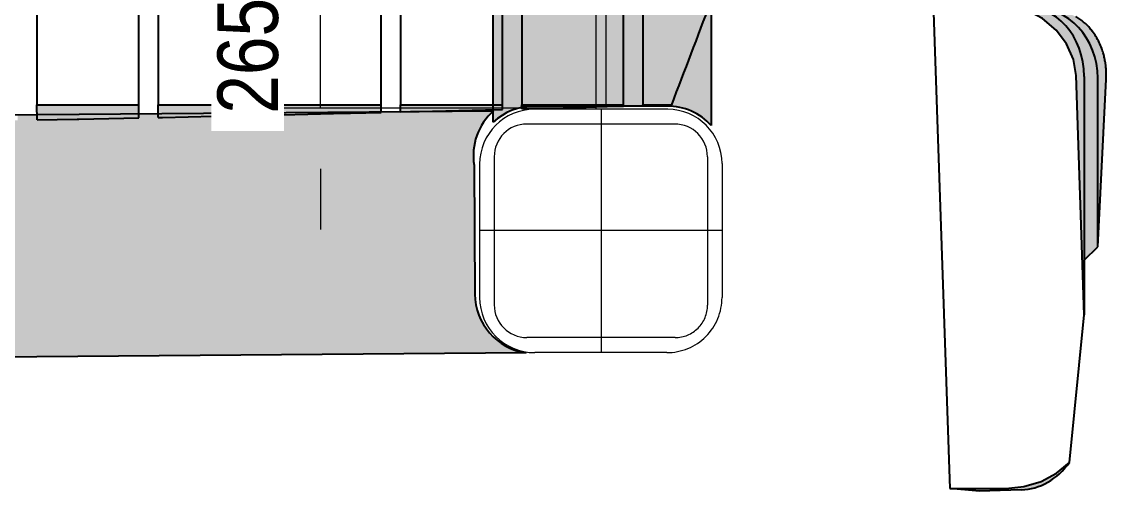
# Model space of a CAD drawing. Header units: metres. Extents: x 313 to 328, y 3 to 1212.
# Drawn here: x 327.9585 to 328.4059, y 22.1524 to 22.3461 of the extents above; entities that cross this region are included whole.
import ezdxf

# ---------------------------------------------------------------- set-up
doc = ezdxf.new("R2010")
doc.units = ezdxf.units.M
doc.linetypes.add('JacobsCenter', pattern=[0.015000000000000001, 0.009000000000000003, -0.0015, 0.003, -0.0015])
doc.linetypes.add('JacobsDash', pattern=[0.0045000000000000005, 0.003, -0.0015])
doc.layers.get('Defpoints').update_dxf_attribs({"color": 41})
for name, color, linetype, lineweight in [('A-ANNO-DIMS', 7, 'Continuous', 9), ('A-DETL', 7, 'Continuous', 13), ('A-DETL-GENF', 7, 'Continuous', 9), ('A-GENM', 7, 'Continuous', 35)]:
    doc.layers.add(name, color=color, linetype=linetype, lineweight=lineweight)
doc.styles.add('Arial Narrow_1', font='ARIALN.TTF', dxfattribs={"height": 0.02499999999999998})
doc.dimstyles.new('Dimension_Standard_O__mm_', dxfattribs={"dimscale": 0.3048, "dimtxt": 0.02558577434045649, "dimasz": 0.08202099737532807, "dimexe": 0.07874015748031493, "dimexo": 0.04921259842519685, "dimgap": 0.04921259842519685, "dimtad": 1, "dimdec": 0, "dimlfac": 1000, "dimzin": 0, "dimdsep": 46, "dimtxsty": 'Arial Narrow_1', "dimsah": 1, "dimcen": 0.09, "dimaunit": 1, "dimadec": 4, "dimazin": 0, "dimtfac": 1, "dimtdec": 4, "dimtix": 1, "dimtmove": 0, "dimatfit": 3, "dimfxl": 1, "dimtvp": 1, "dimtfill": 1, "dimtolj": 1, "dimtzin": 0, "dimlwd": 18, "dimlwe": 18, "dimarcsym": 2})

# ---------------------------------------------------------------- blocks, each defined once
blk = doc.blocks.new('BR08_SEATING_NORTH 3 - BR08_SEATING_NORTH 3-5676583-DRG-2873241 - ELEVATION SEATING SUPPORT ARRANGEMENT')
at = {"layer": 'A-GENM', "lineweight": 25, "true_color": 0xebe8e4}
for points in [[(319.9192134028907, 22.32354629973124), (319.9183302146669, 22.33126792475838), (319.9157405066189, 22.33840363703153), (319.9116207630703, 22.34446714955109), (319.9062517377362, 22.34904524395881), (319.8999993208208, 22.35182593068619), (319.8878963957569, 22.35317663118157), (319.8957298207253, 22.35072934512458), (319.9020126221018, 22.3473737072888), (319.9076704404952, 22.34261533396491), (319.9119989770139, 22.3369174677555), (319.9147811807625, 22.33056582346466), (319.9158775404274, 22.32387889905939), (319.919211302271, 22.32354650917131)], [(319.9192117901133, 22.24779435887897), (319.9248158893303, 22.25322654523104), (319.9248158902488, 22.32287977994691), (319.9238874908082, 22.33059428931459), (319.9211608710148, 22.33774536191458), (319.9168233323322, 22.34383330918619), (319.9111704708538, 22.34844324758371), (319.9045875197474, 22.35126101742365), (319.9000713145541, 22.35179391234489), (319.9062517377362, 22.34904524395881), (319.9116207630703, 22.34446714955109), (319.9158775404274, 22.33802605245), (319.9183302146669, 22.33126792475837), (319.9192134028906, 22.32354629973124), (319.919212823239, 22.29560691673009)], [(319.9283188094489, 22.32242169425782), (319.9283411223078, 22.32534310282104), (319.9281120582657, 22.32822414650257), (319.9277193114279, 22.33059428931442), (319.9274238673394, 22.33195668796598), (319.9269137995522, 22.33375662157417), (319.9247734151239, 22.33881196114479), (319.9217716019676, 22.34320339648698), (319.9189904799549, 22.34598681253775), (319.915835427663, 22.34823399956007), (319.9100055009527, 22.35062653094625), (319.904587519748, 22.35126101742337), (319.9111704708538, 22.34844324758371), (319.9168233323322, 22.34383330918619), (319.9211608710148, 22.33774536191458), (319.9238874908082, 22.33059428931459), (319.9248173770798, 22.32286755900317), (319.9282938484294, 22.32242487178539)], [(319.6292156994695, 22.31186088449258), (319.6292357833743, 22.31186111552354), (319.6292156994695, 22.34516152074105)], [(319.679215700983, 22.31186060945574), (319.6792278414849, 22.31186084048668), (319.6792157009831, 22.34516152074105)], [(319.7292157024966, 22.31186033441886), (319.7292192840972, 22.31186056544981), (319.7292157024966, 22.34516152074105)], [(319.919211302271, 22.22521723627846), (319.919211302271, 22.32354650917131), (319.9158775404284, 22.32387889903008), (319.9188504755581, 22.23589579255761)], [(319.9248158902488, 22.253226545114), (319.9283188094488, 22.32242169425782), (319.9248173770798, 22.32286742516621), (319.9248158902488, 22.25326954192724)], [(319.4872552489632, 22.3055993510238), (319.5292499626938, 22.30643622376823), (319.5292156964425, 22.3118614345663), (319.4872156954693, 22.31186166559717), (319.4872531271914, 22.30593528094115)], [(319.5372489115534, 22.30660268723497), (319.5792431516055, 22.30751455522784), (319.579215697956, 22.31186115952944), (319.5372157735172, 22.31186115952944), (319.5372486866067, 22.30663830194893)], [(319.5872420099903, 22.30769534311439), (319.6292357833743, 22.30868109643026), (319.6292156994695, 22.31186088449258), (319.5872157592886, 22.31186088449258), (319.587241857115, 22.30771954713625)], [(319.6372345527997, 22.30887596883817), (319.6792278414848, 22.30993846218046), (319.6792157009831, 22.31186060945571), (319.6372157000092, 22.3118608404867), (319.6372333588172, 22.30906500633281)], [(319.6872265147335, 22.31014856176977), (319.7292192840972, 22.31129327682295), (319.7292157024966, 22.31186033441885), (319.6872157015237, 22.31186056544977), (319.6872244433233, 22.31047651819862)], [(319.7372178562903, 22.31151937603621), (319.7477521693139, 22.31186022501469), (319.7372157030362, 22.31186022501469)], [(319.8932853387286, 22.15295708760592), (319.8989007968491, 22.15385787174917), (319.9046112374265, 22.15640500960417), (319.9090629915652, 22.1596753585431), (319.91313836246, 22.1643172912835), (319.9078314876614, 22.15979639403128), (319.9014857984832, 22.15640500960417), (319.8944018644781, 22.15430377412403), (319.8869152228615, 22.15359221459113)], [(319.8760023797808, 22.15237309917407), (319.8932853628381, 22.1529570852021), (319.8869152228528, 22.15359221459114), (319.8637750509581, 22.15359221459114), (319.8750682683241, 22.1524662339621)]]:
    blk.add_hatch(color=254, dxfattribs=at).paths.add_polyline_path(points)
at = {"layer": 'A-GENM', "color": 7, "lineweight": 25, "true_color": 0xefefef}
for p, q in [((319.4872156954685, 22.35393263449295), (319.4872156954685, 22.31186166559716)), ((319.5292156964425, 22.31186143456628), (319.5292156964425, 22.35393240346202)), ((319.5372156969822, 22.35393235945603), (319.5372156969821, 22.31186139056035)), ((319.5792156979559, 22.31186115952942), (319.5792156979559, 22.35393212842516)), ((319.5872156984956, 22.35393208441923), (319.5872156984956, 22.31186111552354)), ((319.6292156994695, 22.31186088449256), (319.6292156994693, 22.3539318533883)), ((319.6372157000091, 22.3539318093824), (319.6372157000092, 22.31186084048669)), ((319.6792157009829, 22.3118606094557), (319.6792157009829, 22.35393157835144)), ((319.6872157015227, 22.35393153434553), (319.6872157015226, 22.31186056544977)), ((319.7292157024965, 22.31186033441884), (319.7292157024964, 22.35393130331457)), ((319.7372157030361, 22.35393125930863), (319.7372157030361, 22.31186029041289)), ((319.8570016357978, 22.35393060039772), (319.8637710243207, 22.15359261606357)), ((319.919211302271, 22.22521723627845), (319.9158775404273, 22.32387889905937)), ((319.4872156954685, 22.31186166559716), (319.5292156964425, 22.31186143456628)), ((319.5372156969821, 22.31186139056035), (319.5792156979559, 22.31186115952942)), ((319.5872156984956, 22.31186111552354), (319.6292156994695, 22.31186088449256)), ((319.6372157000092, 22.31186084048669), (319.6792157009829, 22.3118606094557)), ((319.6872157015226, 22.31186056544977), (319.7292157024965, 22.31186033441884)), ((319.7372157030361, 22.31186029041289), (319.7491047030975, 22.31186022501467)), ((319.91313836246, 22.16431729128348), (319.919211302271, 22.22521723627845)), ((319.8637710243207, 22.15359261606357), (319.8869152228614, 22.15359221458866))]:
    blk.add_line(p, q, dxfattribs=at)
at = {"layer": 'A-GENM', "color": 254, "lineweight": 25, "true_color": 0xd4d4d4}
for p, q in [((319.9192134028905, 22.32354629973122), (319.919211302271, 22.22521723627845)), ((319.9248158893301, 22.25322654523102), (319.9248173770797, 22.32286742516619)), ((319.9248158902487, 22.25322654511399), (319.9283188094488, 22.32242169425782)), ((319.487255248963, 22.30559935102369), (319.4872156954685, 22.31186166559716)), ((319.5292499626937, 22.30643622376821), (319.5292156964425, 22.31186143456628)), ((319.5372489115534, 22.30660268723492), (319.5372156969821, 22.31186139056035)), ((319.5792431516055, 22.30751455522783), (319.5792156979559, 22.31186115952942)), ((319.5872420099902, 22.30769534311437), (319.5872156984956, 22.31186111552354)), ((319.6292357833742, 22.30868109643024), (319.6292156994695, 22.31186088449256)), ((319.6372345527997, 22.30887596883819), (319.6372157000092, 22.31186084048669)), ((319.6792278414847, 22.30993846218044), (319.6792157009829, 22.3118606094557)), ((319.6872265147335, 22.31014856176971), (319.6872157015226, 22.31186056544977)), ((319.6872265147335, 22.31014856176975), (319.6995249244626, 22.31047651819861)), ((319.6995249244626, 22.31047651819861), (319.7137333555121, 22.31086290367815)), ((319.7137333555121, 22.31086290367815), (319.7266501608818, 22.3112212064819)), ((319.7266501608818, 22.3112212064819), (319.7292192840971, 22.31129327682293)), ((319.7292192840971, 22.31129327682293), (319.7292157024965, 22.31186033441884)), ((319.7372178562902, 22.31151937603614), (319.7372157030361, 22.31186029041289)), ((319.7372178562902, 22.31151937603619), (319.7477521693139, 22.31182114848005)), ((319.7477521693139, 22.31182114848005), (319.7491047030975, 22.31186022501467)), ((319.4872552489631, 22.30559935102378), (319.5037899320457, 22.30592156914879)), ((319.5037899320457, 22.30592156914879), (319.5044831135767, 22.30593528094114)), ((319.5044831135767, 22.30593528094114), (319.5292499626937, 22.30643622376821)), ((319.5372489115533, 22.30660268723495), (319.5389459799107, 22.30663830194891)), ((319.5389459799107, 22.30663830194891), (319.5602429160534, 22.30709412529599)), ((319.5602429160534, 22.30709412529599), (319.5739749489193, 22.30739670345497)), ((319.5739749489193, 22.30739670345497), (319.5792431516055, 22.30751455522783)), ((319.5872420099903, 22.30769534311437), (319.5883055019198, 22.30771954713623)), ((319.5883055019198, 22.30771954713623), (319.6095295244151, 22.30821079442395)), ((319.6095295244151, 22.30821079442395), (319.6166201973288, 22.3083784276834)), ((319.6166201973288, 22.3083784276834), (319.6292357833742, 22.30868109643024)), ((319.6372345527997, 22.30887596883815), (319.6446983116931, 22.30905992340191)), ((319.6446983116931, 22.30905992340191), (319.6449033610958, 22.30906500633279)), ((319.6449033610958, 22.30906500633279), (319.6722627982576, 22.3097575468394)), ((319.6722627982576, 22.3097575468394), (319.6792278414847, 22.30993846218044)), ((319.9192117901133, 22.24779435887896), (319.9248158893301, 22.25322654523102)), ((319.8760023797806, 22.15237309917406), (319.8637710243207, 22.15359261606357)), ((319.8932853387799, 22.15295708760121), (319.8760023797807, 22.15237309917405))]:
    blk.add_line(p, q, dxfattribs=at)
at = {"layer": 'A-GENM', "color": 7, "lineweight": 25, "true_color": 0xefefef, "flags": 128}
for points in [[(319.9158775404273, 22.32387889905937), (319.9147811807624, 22.33056582346464), (319.9119989770139, 22.33691746775549), (319.9076704404951, 22.34261533396489), (319.9020126221018, 22.34737370728878), (319.8953092284731, 22.35095398301937), (319.8878963957568, 22.35317663118155), (319.8801458343386, 22.35393019891544)], [(319.8869152228614, 22.15359221459111), (319.8944018644781, 22.15430377412402), (319.9014857984831, 22.15640500960416), (319.9078314876613, 22.15979639403126), (319.91313836246, 22.16431729128348)]]:
    blk.add_lwpolyline(points, dxfattribs=at)
at = {"layer": 'A-GENM', "color": 7, "lineweight": 25, "true_color": 0xefefef}
blk.add_arc((311.4192046972806, 25.49851782755206), 8.91863334725213, 339.0653222092914, 339.3544217091761, dxfattribs=at)
at = {"layer": 'A-GENM', "color": 254, "lineweight": 25, "true_color": 0xd4d4d4}
for centre, major_axis, ratio, start_param, end_param in [((319.8932889643908, 22.32267031709058), (0.002976834357650034, 0.02985194226924216), 0.8626896087187388, 4.827445490369898, 6.398241817136751), ((319.8975224564376, 22.32214519890741), (0.003788877975157141, 0.02975977828796423), 0.90829539455232, 4.851627811009741, 6.409179852901318), ((319.8932859785932, 22.18290648104261), (0.002976834357636979, 0.02985194226574063), 0.8626896087187179, 3.256649163586142, 4.128925211410193)]:
    blk.add_ellipse(centre, major_axis=major_axis, ratio=ratio, start_param=start_param, end_param=end_param, dxfattribs=at)
for points in [[(319.9217716019675, 22.34320339648697), (319.9209145165307, 22.34421379194362), (319.919053033868, 22.34607650601655), (319.9169413355526, 22.34758044617421), (319.9158354276629, 22.34823399956005)], [(319.9269137995522, 22.33375662157415), (319.9263557736822, 22.33553132471506), (319.9249179073714, 22.3389233316665), (319.9229020720704, 22.34186985653103), (319.9217716019675, 22.34320339648697)], [(319.9281120582656, 22.32822414650255), (319.9280357741366, 22.32885469969979), (319.9278450689192, 22.33010818994536), (319.9274417040838, 22.33196648885111), (319.9271014472154, 22.33316615124768), (319.9269137995522, 22.33375662157415)], [(319.9283411223077, 22.32534310282103), (319.9283302374174, 22.32566541853232), (319.9282987420659, 22.32630895118528), (319.928222137219, 22.32727113818584), (319.9281519271736, 22.32790732803272), (319.9281120582656, 22.32822414650255)], [(319.928318809449, 22.32242169425782), (319.9283359823802, 22.32274691892026), (319.9283605511122, 22.32339732214368), (319.9283679047618, 22.32437299325064), (319.928353286705, 22.32502024072291), (319.9283411223077, 22.32534310282103)]]:
    blk.add_open_spline(points, degree=3, dxfattribs=at)
blk = doc.blocks.new('T2DPAA-T2D-C3S-DU-M3D-100304_rvt-2-DRG-2873241 - ELEVATION SEATING SUPPORT ARRANGEMENT')
at = {"layer": 'A-GENM', "color": 254, "lineweight": 25, "true_color": 0xd4d4d4}
blk.add_blockref('BR08_SEATING_NORTH 3 - BR08_SEATING_NORTH 3-5676583-DRG-2873241 - ELEVATION SEATING SUPPORT ARRANGEMENT', (0, 0), dxfattribs=at)
blk = doc.blocks.new('DIMBLOCK33-DRG-2873241 - ELEVATION SEATING SUPPORT ARRANGEMENT')
at = {"layer": 'A-ANNO-DIMS', "color": 0, "lineweight": 18, "transparency": 16777216}
for p, q in [((328.0817863262757, 22.37867398060678), (328.0817863262757, 22.40367398060678)), ((328.1379718025573, 22.35367398060678), (328.0577863262757, 22.35367398060678)), ((328.0817863262757, 22.31042524206912), (328.0817863262757, 22.35367398060678)), ((328.1805037203474, 22.31042524206912), (328.0577863262757, 22.31042524206912)), ((328.0817863262757, 22.28542524206912), (328.0817863262757, 22.26042524206912))]:
    blk.add_line(p, q, dxfattribs=at)
at = {"layer": 'A-ANNO-DIMS', "color": 0, "transparency": 16777216}
for points in [[(328.0776196596091, 22.37867398060678), (328.0859529929424, 22.37867398060678), (328.0817863262757, 22.35367398060678)], [(328.0776196596091, 22.28542524206912), (328.0859529929424, 22.28542524206912), (328.0817863262757, 22.31042524206912)]]:
    blk.add_solid(points, dxfattribs=at)
at = {"layer": 'Defpoints', "color": 0, "transparency": 16777216}
for p in [(328.0817863262757, 22.35367398060678), (328.1529718025573, 22.35367398060678), (328.1955037203474, 22.31042524206912)]:
    blk.add_point(p, dxfattribs=at)
at = {"layer": 'A-ANNO-DIMS', "color": 0, "lineweight": 18, "transparency": 16777216, "insert": (328.0518903508323, 22.33204961133785), "char_height": 0.02499999999999998, "width": 0.0570197256730173, "attachment_point": 5, "rotation": 90, "style": 'Arial Narrow_1', "bg_fill": 3, "box_fill_scale": 1.1, "bg_fill_color": 256, "bg_fill_true_color": 13158600, "bg_fill_transparency": 0}
blk.add_mtext('\\A1;265\u200e', dxfattribs=at)

msp = doc.modelspace()

# ---------------------------------------------------------------- hatches: boundary and pattern name
at = {"layer": 'A-DETL-GENF', "true_color": 0xffffff}
h = msp.add_hatch(color=7, dxfattribs=at)
h.paths.add_polyline_path([(328.2429718025571, 22.30323358449308), (328.2429718025567, 22.54240790105219), (328.2238824859681, 22.54580540679941), (328.2278779106361, 22.40832430589922), (328.2249279198795, 22.3539312034592), (328.2147748350638, 22.35393051892168), (328.2147748350638, 22.35313432618323), (328.2067762927642, 22.35290896531534), (328.2067811040307, 22.31131297449805), (328.2253113013416, 22.31126170267824), (328.229900757443, 22.31077937308996), (328.2347562092978, 22.30920188582123), (328.2391776256962, 22.30664944466987), (328.2426367694901, 22.30353521147399)])
h.paths.add_polyline_path([(328.152971802557, 22.30460380771047), (328.1579717388052, 22.30825056457508), (328.1637231892342, 22.31053508117074), (328.1647823578345, 22.3106692817313), (328.1647748335504, 22.31186056544977), (328.2067748345244, 22.31186033441884), (328.2067748345244, 22.35393130331458), (328.183169962377, 22.35393153434554), (328.1800667985543, 22.35510848994996), (328.1800088094171, 22.35393145054745), (328.1647748335504, 22.35393153434554), (328.1647748335503, 22.35176891369233), (328.1567898226611, 22.35155833910143), (328.1567748330108, 22.30993814683381), (328.152971802557, 22.3097575468394), (328.152971802557, 22.30470933386423)])
h.paths.add_polyline_path([(328.2266638600494, 22.3118602904129), (328.214776988318, 22.3115193760362), (328.2147748350638, 22.3118602904129), (328.2250579222601, 22.3118602904129)])
h.paths.add_polyline_path([(328.1567748330108, 22.31186060945571), (328.1567748330108, 22.35393157835144), (328.152971802557, 22.35393159927091), (328.152971802557, 22.31186063037518)])
h.paths.add_polyline_path([(328.2426365474246, 22.35393051892168), (328.2426367694901, 22.35393110604751), (328.2426367694901, 22.35447523139363)])
h.paths.add_polyline_path([(328.2423952693931, 22.35393110737594), (328.2313455268132, 22.35393125930864), (328.2294533241977, 22.35463773878994)])
h.paths.add_polyline_path([(328.220728906058, 22.35510848994996), (328.2154856746486, 22.54729986651873), (328.2042164542822, 22.54930555597211), (328.1711028805856, 22.46535749519887), (328.1740440359737, 22.35752201256336), (328.2141337513998, 22.35544944741387)])
h.paths.add_polyline_path([(328.1660961158635, 22.35791812921713), (328.1638145740638, 22.44736439162432), (328.152971802557, 22.42133666073666), (328.1529718025569, 22.35855874819052), (328.1638145740623, 22.35802949496498)])
msp.add_hatch(color=7, dxfattribs=at).paths.add_polyline_path([(327.3455857547605, 22.20294018504425), (328.1665198271397, 22.20944232757246), (328.1609076611747, 22.2109769213655), (328.1558088307496, 22.21377929771884), (328.1515051211026, 22.21769458419664), (328.1482343753753, 22.22250640373985), (328.1461773502878, 22.22794883267533), (328.1454477266756, 22.23372109690295), (328.1451255878135, 22.28686034623524), (328.144897831375, 22.29306242416667), (328.1462224041312, 22.29912568654555), (328.1490157760109, 22.30466777254299), (328.152971802557, 22.3093381581329), (328.1222574437209, 22.30905992340193), (328.1147935470877, 22.3088977765019), (328.1147748320369, 22.30903562208909), (328.1067949287954, 22.30887596883815), (328.1067748314972, 22.3086806145842), (328.0648009891427, 22.30771954713624), (328.0647748305233, 22.30863960108422), (328.056802355951, 22.30857645573831), (328.0567748299837, 22.30751394107886), (328.0148078186344, 22.30663830194892), (328.0147748290099, 22.30824358007935), (328.0068092124774, 22.30818048905199), (328.0067748284702, 22.30643553068721), (327.9648143809909, 22.30559935102379), (327.9647748274963, 22.30784755907449), (327.9568155009667, 22.30778451786659), (327.9567748269567, 22.30544601904734), (327.9148201801862, 22.3046812277263), (327.9147748259828, 22.30745153806962), (327.9068212470868, 22.30738854238539), (327.9067748254431, 22.30454147837504), (327.8648251950074, 22.30388729061471), (327.8647748244693, 22.30705551706475), (327.8568264531973, 22.30699256262709), (327.8567748239296, 22.3037214984342), (327.8148302063061, 22.30309391119188), (327.8147748229558, 22.30665949605988), (327.8068311619887, 22.30659657892982), (327.8067748224162, 22.30297947177575), (327.7648344808753, 22.30241717464002), (327.7647748214423, 22.30626347505501), (327.7568353702715, 22.3062005912683), (327.7567748209026, 22.30231585086124), (327.7148377858405, 22.30189395081161), (327.7147748199286, 22.30586745405014), (327.7068390544973, 22.30580459945604), (327.7067748193889, 22.30173440710967), (327.6648411624487, 22.3013593840317), (327.6647748184151, 22.30547143304527), (327.656842256287, 22.30540860382267), (327.6567748178755, 22.30122858233401), (327.6148441738684, 22.30088263586094), (327.6147748169016, 22.3050754120404), (327.6068449756833, 22.30501260436855), (327.6067748163621, 22.30079839936063), (327.5648460509154, 22.30058548744877), (327.5647748153882, 22.30467939103553), (327.5568471804992, 22.30461660083873), (327.5567748148486, 22.30044891235473), (327.5148479163688, 22.30029017460896), (327.5147748138747, 22.30428337003067), (327.5068488935123, 22.30422059341364), (327.5067748133351, 22.30017651654727), (327.4648493151087, 22.30006875424808), (327.4647748123612, 22.3038873490258), (327.4568501799894, 22.30382458261019), (327.4567748118214, 22.2999709989731), (327.414850267885, 22.29991794116165), (327.4147748108476, 22.30349132802093), (327.406850966127, 22.30342856784386), (327.4067748103079, 22.29984342705936), (327.3648509282221, 22.29981342857357), (327.3647748093341, 22.30309530701606), (327.3568512566558, 22.30303254915208), (327.3567748087945, 22.29977532732666), (327.3602134912261, 22.29638075404774), (327.3631059858986, 22.29184685594924), (327.364919192276, 22.28678375017992), (327.3655625261395, 22.28144437952992), (327.3660189993773, 22.22381192495521), (327.3642883238464, 22.21769458419664), (327.3612432734419, 22.21240917492606), (327.3568845477418, 22.20795691142787), (327.3515530208417, 22.20473263462526)])

# ---------------------------------------------------------------- linework, layer by layer
at = {"layer": 'A-DETL', "linetype": 'JacobsDash', "lineweight": 18}
for p, q in [((328.1955037203473, 22.31042524206912), (328.1955037203473, 22.55085624341941)), ((328.1995037203474, 22.55014432568662), (328.1995037203474, 22.31133487552012))]:
    msp.add_line(p, q, dxfattribs=at)
at = {"layer": 'A-DETL', "lineweight": 25}
for p, q in [((328.1529718025571, 22.30460380771047), (328.1529718025571, 22.35367398060677)), ((328.242971802557, 22.35367398060681), (328.242971802557, 22.3032335844931)), ((328.2248234404017, 22.31131297449805), (328.1698626582735, 22.31131297449805)), ((327.3518153503535, 22.30299266265981), (328.1531017916837, 22.30933918770135)), ((328.1451255878135, 22.28686034623524), (328.1454477266756, 22.23372109689701)), ((328.1665198271396, 22.20944232757246), (327.3455857547603, 22.20294018504426))]:
    msp.add_line(p, q, dxfattribs=at)
at = {"layer": 'A-DETL', "linetype": 'JacobsCenter', "lineweight": 18}
for p, q in [((328.2249711616653, 22.30999002436347), (328.1700103795371, 22.30999002436347)), ((328.2278337620371, 22.30390782543309), (328.1669047192607, 22.30390782543309)), ((328.1533937668276, 22.29039687300002), (328.1533937668276, 22.22930000620445)), ((328.2413937722539, 22.29034781521629), (328.2413937722539, 22.22915424556328)), ((328.1473937664558, 22.28737341128219), (328.1473937664558, 22.23232950983721)), ((328.2473937722539, 22.28756741377489), (328.2473937722539, 22.23236033933657)), ((328.228039532895, 22.21580000620445), (328.1668937668277, 22.21580000620445)), ((328.2246135592111, 22.20958012629369), (328.1701431499993, 22.20958012629369))]:
    msp.add_line(p, q, dxfattribs=at)
at = {"layer": 'A-DETL', "color": 7, "lineweight": 9, "true_color": 0xffffff}
for p, q in [((328.1974907706012, 22.30999002436347), (328.1974907706012, 22.20958012629369)), ((328.2473937722539, 22.25996387655573), (328.1473937664558, 22.25996387655573))]:
    msp.add_line(p, q, dxfattribs=at)
at = {"layer": 'A-DETL', "lineweight": 25}
for centre, radius, start, end in [((328.1698626582736, 22.28669636141665), 0.02461661308149194, 90.00000000014884, 133.3266485819532), ((328.2248234404018, 22.28689036390954), 0.02442261058851154, 42.00411780526922, 90.00000000013335), ((328.1695137922455, 22.29086116542672), 0.02471418761815632, 131.6111728363141, 189.3162382326301), ((328.170196333953, 22.23391711630358), 0.02474938354340613, 180.4537972334263, 261.4571267527406)]:
    msp.add_arc(centre, radius, start, end, dxfattribs=at)
at = {"layer": 'A-DETL', "linetype": 'JacobsCenter', "lineweight": 18}
for centre, radius, start, end in [((328.1700103795371, 22.28737341128219), 0.0226166130812544, 90, 180), ((328.2249711616653, 22.28756741377489), 0.02242261058859185, 0, 90), ((328.1669047192607, 22.29039687300002), 0.01351095243313694, 90, 180), ((328.2278337620372, 22.29034781521629), 0.01356001021690645, 4.503436863819054e-11, 90), ((328.1701431499993, 22.23232950983721), 0.02274938354355527, 180, 269.9999999999996), ((328.2246135592111, 22.23236033933657), 0.022780213042779, 269.9999999999996, 0), ((328.1668937668277, 22.22930000620445), 0.01350000000002183, 180, 269.9999999999996), ((328.228039532895, 22.22915424556327), 0.01335423935882247, 270.0000000000225, 2.285546594099683e-11)]:
    msp.add_arc(centre, radius, start, end, dxfattribs=at)

# ---------------------------------------------------------------- block references
at = {"lineweight": 5}
msp.add_blockref('T2DPAA-T2D-C3S-DU-M3D-100304_rvt-2-DRG-2873241 - ELEVATION SEATING SUPPORT ARRANGEMENT', (8.47755913202771, 0), dxfattribs=at)

# ---------------------------------------------------------------- next in the draw order: dimensions: what is measured, and where the dimension line sits
at = {"layer": 'A-ANNO-DIMS', "lineweight": 18}
dim = msp.add_linear_dim(base=(328.0817863262757, 22.35367398060678), p1=(328.1955037203473, 22.31042524206912), p2=(328.1529718025571, 22.35367398060677), angle=89.99999999999991, text='265\u200e', dimstyle='Dimension_Standard_O__mm_', override={"dimpost": '<>', "dimfxl": 0.06065820155598096}, dxfattribs=at)
dim.commit()
dim.dimension.update_dxf_attribs({"geometry": 'DIMBLOCK33-DRG-2873241 - ELEVATION SEATING SUPPORT ARRANGEMENT', "text_midpoint": (328.0518903508323, 22.33204961133785)})

doc.saveas('drawing.dxf')
